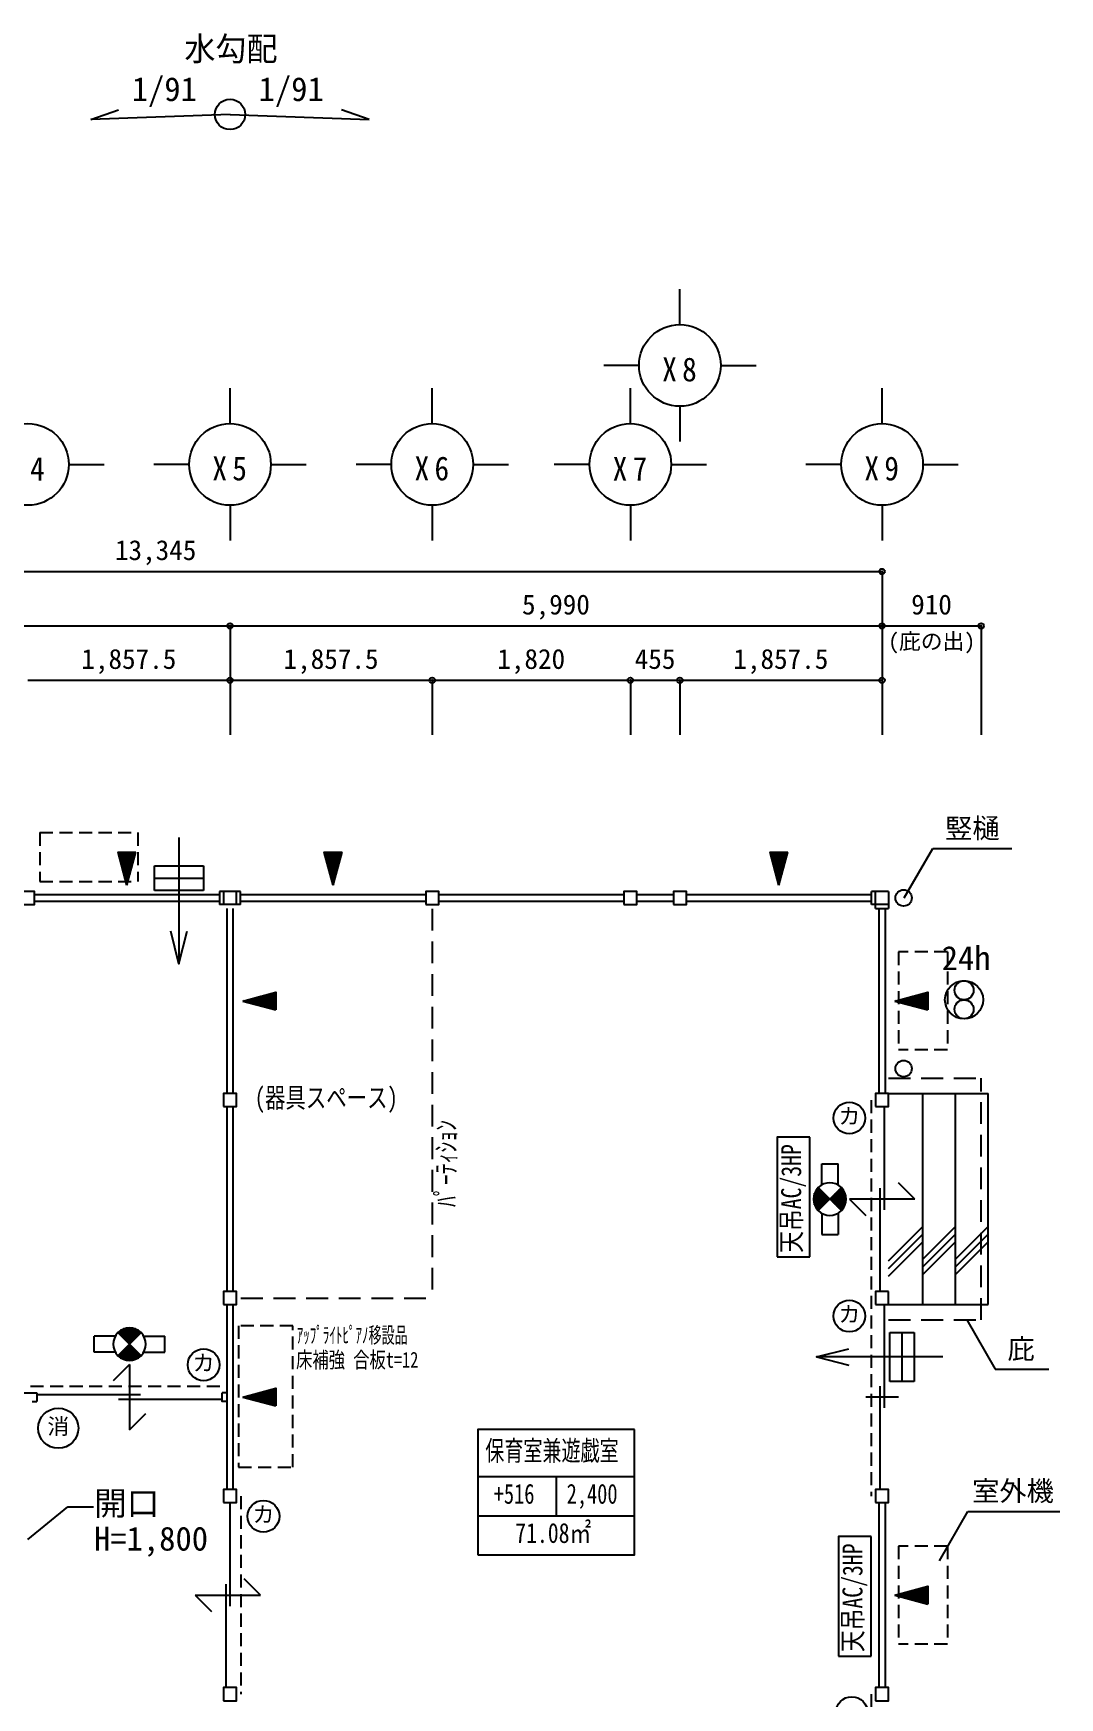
# Model space of a CAD drawing. Units: millimetres at full size, sheet at 1:100. Extents: x -40222 to 41440, y -29146 to 30741.
# Drawn here: x -24896 to -15466, y 15445 to 30741 of the extents above; entities that cross this region are included whole.
import ezdxf
from ezdxf.enums import TextEntityAlignment as Align

# ---------------------------------------------------------------- set-up
doc = ezdxf.new("R2010")
doc.units = ezdxf.units.MM
doc.header["$LTSCALE"] = 100
doc.header["$PDMODE"] = 32
doc.header["$PDSIZE"] = 50
doc.linetypes.add('DASHED1', pattern=[1.8, 1.2, -0.6])
doc.linetypes.add('DASHED2', pattern=[3, 2, -1])
for name, color, linetype in [('1-1', 2, 'Continuous'), ('1-2', 7, 'Continuous'), ('1-3', 7, 'Continuous'), ('1-4', 4, 'Continuous'), ('1-5', 7, 'Continuous'), ('1-6', 4, 'Continuous'), ('1-7', 3, 'DASHED2'), ('1-8', 7, 'Continuous'), ('1-9', 7, 'Continuous'), ('1-A', 4, 'Continuous'), ('1-B', 7, 'Continuous'), ('1-C', 4, 'Continuous'), ('1-F', 7, 'Continuous'), ('2-0', 4, 'Continuous')]:
    doc.layers.add(name, color=color, linetype=linetype)
doc.styles.add('ＭＳ ゴシック', font='')
doc.styles.get('ＭＳ ゴシック').set_extended_font_data('MS Gothic')

msp = doc.modelspace()

# ---------------------------------------------------------------- linework, layer by layer
at = {"layer": '1-1'}
for p, q in [((-22990.9, 22854.8), (-23185.9, 22854.8)), ((-23185.9, 22854.8), (-23185.9, 22734.8)), ((-23148.4, 22854.8), (-23148.4, 22734.8)), ((-23028.4, 22734.8), (-23028.4, 22854.8)), ((-22990.9, 22734.8), (-22990.9, 22854.8)), ((-17038.4, 22854.8), (-17195.9, 22854.8)), ((-17195.9, 22734.8), (-17195.9, 22854.8)), ((-17158.4, 22697.3), (-17158.4, 22854.8)), ((-17038.4, 22854.8), (-17038.4, 22697.3)), ((-22990.9, 22734.8), (-23185.9, 22734.8)), ((-17158.4, 22697.3), (-17038.4, 22697.3)), ((-17038.4, 19057.3), (-17038.4, 19177.3)), ((-17158.4, 19057.3), (-17038.4, 19057.3))]:
    msp.add_line(p, q, dxfattribs=at)
for points in [[(-25005.9, 22734.8), (-24885.9, 22734.8), (-24885.9, 22854.8), (-25005.9, 22854.8)], [(-21290.9, 22734.8), (-21170.9, 22734.8), (-21170.9, 22854.8), (-21290.9, 22854.8)], [(-19470.9, 22734.8), (-19350.9, 22734.8), (-19350.9, 22854.8), (-19470.9, 22854.8)], [(-19015.9, 22734.8), (-18895.9, 22734.8), (-18895.9, 22854.8), (-19015.9, 22854.8)], [(-23148.4, 20877.3), (-23028.4, 20877.3), (-23028.4, 20997.3), (-23148.4, 20997.3)], [(-17158.4, 20877.3), (-17038.4, 20877.3), (-17038.4, 20997.3), (-17158.4, 20997.3)], [(-23148.4, 19057.3), (-23028.4, 19057.3), (-23028.4, 19177.3), (-23148.4, 19177.3)], [(-23148.4, 17237.3), (-23028.4, 17237.3), (-23028.4, 17357.3), (-23148.4, 17357.3)], [(-17158.4, 17237.3), (-17038.4, 17237.3), (-17038.4, 17357.3), (-17158.4, 17357.3)], [(-23148.4, 15417.3), (-23028.4, 15417.3), (-23028.4, 15537.3), (-23148.4, 15537.3)], [(-17158.4, 15417.3), (-17038.4, 15417.3), (-17038.4, 15537.3), (-17158.4, 15537.3)]]:
    msp.add_lwpolyline(points, close=True, dxfattribs=at)
for points in [[(-17038.4, 22734.8), (-17158.4, 22734.8), (-17195.9, 22734.8)], [(-17038.4, 19177.3), (-17158.4, 19177.3), (-17158.4, 19057.3)]]:
    msp.add_lwpolyline(points, dxfattribs=at)
at = {"layer": '1-2'}
for p, q in [((-23185.9, 22824.8), (-24885.9, 22824.8)), ((-21290.9, 22824.8), (-22990.9, 22824.8)), ((-19470.9, 22824.8), (-21170.9, 22824.8)), ((-19015.9, 22824.8), (-19350.9, 22824.8)), ((-17195.9, 22824.8), (-18895.9, 22824.8)), ((-24885.9, 22764.8), (-23185.9, 22764.8)), ((-23118.3, 22697.3), (-23118.3, 20997.3)), ((-23058.3, 20997.3), (-23058.3, 22697.3)), ((-22990.9, 22764.8), (-21290.9, 22764.8)), ((-21170.9, 22764.8), (-19470.9, 22764.8)), ((-19350.9, 22764.8), (-19015.9, 22764.8)), ((-18895.9, 22764.8), (-17195.9, 22764.8)), ((-17128.3, 22697.3), (-17128.3, 20997.3)), ((-17068.3, 20997.3), (-17068.3, 22697.3)), ((-23118.3, 20877.3), (-23118.3, 19177.3)), ((-23058.3, 19177.3), (-23058.3, 20877.3)), ((-17078.4, 20877.3), (-17078.4, 19927.3)), ((-17118.4, 20127.3), (-17118.4, 19177.3)), ((-16798.4, 20027.3), (-16948.4, 20177.3)), ((-17248.4, 20027.3), (-17398.4, 20027.3)), ((-17398.4, 20027.3), (-17248.4, 19877.3)), ((-16948.4, 20027.3), (-17248.4, 20027.3)), ((-16798.4, 20027.3), (-16948.4, 20027.3)), ((-23118.3, 19057.3), (-23118.3, 17357.3)), ((-23058.3, 17357.3), (-23058.3, 19057.3)), ((-17078.4, 19057.3), (-17078.4, 18107.3)), ((-16948.4, 18207.3), (-17248.4, 18207.3)), ((-17118.4, 18307.3), (-17118.4, 17357.3)), ((-17128.3, 17237.3), (-17128.3, 15537.3)), ((-17068.3, 15537.3), (-17068.3, 17237.3))]:
    msp.add_line(p, q, dxfattribs=at)
at = {"layer": '1-3'}
for p, q in [((-24012.1, 18507.3), (-24162.1, 18357.3)), ((-24012.1, 18507.3), (-24012.1, 18357.3)), ((-24012.1, 18357.3), (-24012.1, 18057.3)), ((-30413.4, 18247.3), (-24862.1, 18247.3)), ((-24862.1, 18247.3), (-24862.1, 18167.3)), ((-23912.1, 18227.3), (-24862.1, 18227.3)), ((-23118.3, 18247.3), (-23162.1, 18247.3)), ((-24905.8, 18167.3), (-24862.1, 18167.3)), ((-24112.1, 18187.3), (-23162.1, 18187.3)), ((-24012.1, 17907.3), (-23862.1, 18057.3)), ((-24012.1, 18057.3), (-24012.1, 17907.3)), ((-23088.4, 16287.3), (-23088.4, 17237.3)), ((-22808.4, 16387.3), (-22958.4, 16537.3)), ((-23408.4, 16387.3), (-23258.4, 16237.3)), ((-23408.4, 16387.3), (-23258.4, 16387.3)), ((-23258.4, 16387.3), (-22958.4, 16387.3)), ((-23128.4, 16487.3), (-23128.4, 15537.3)), ((-22958.4, 16387.3), (-22808.4, 16387.3))]:
    msp.add_line(p, q, dxfattribs=at)
msp.add_lwpolyline([(-23118.3, 18167.3), (-23162.1, 18167.3), (-23162.1, 18247.3)], dxfattribs=at)
at = {"layer": '1-4'}
for p, q in [((-24106.6, 23214.9), (-24115.1, 23206.5)), ((-24092.5, 23214.9), (-24112.1, 23195.3)), ((-24078.3, 23214.9), (-24109.1, 23184.2)), ((-24064.2, 23214.9), (-24106.1, 23173)), ((-24050, 23214.9), (-24103.1, 23161.9)), ((-24035.9, 23214.9), (-24100.1, 23150.7)), ((-24021.7, 23214.9), (-24097.1, 23139.6)), ((-24007.6, 23214.9), (-24094.1, 23128.4)), ((-23993.5, 23214.9), (-24091.1, 23117.3)), ((-23979.3, 23214.9), (-24088.2, 23106.1)), ((-23965.2, 23214.9), (-24085.2, 23094.9)), ((-23955.6, 23210.3), (-24082.2, 23083.8)), ((-23960.8, 23191), (-24079.2, 23072.6)), ((-23966, 23171.7), (-24076.2, 23061.5)), ((-23971.2, 23152.4), (-24073.2, 23050.3)), ((-23976.3, 23133.1), (-24070.2, 23039.2)), ((-23981.5, 23113.7), (-24067.2, 23028)), ((-22211.6, 23214.9), (-22220.1, 23206.5)), ((-22197.5, 23214.9), (-22217.1, 23195.3)), ((-22183.3, 23214.9), (-22214.1, 23184.2)), ((-22169.2, 23214.9), (-22211.1, 23173)), ((-22155, 23214.9), (-22208.1, 23161.9)), ((-22140.9, 23214.9), (-22205.1, 23150.7)), ((-22126.7, 23214.9), (-22202.1, 23139.6)), ((-22112.6, 23214.9), (-22199.1, 23128.4)), ((-22098.5, 23214.9), (-22196.1, 23117.3)), ((-22084.3, 23214.9), (-22193.2, 23106.1)), ((-22070.2, 23214.9), (-22190.2, 23094.9)), ((-22060.6, 23210.3), (-22187.2, 23083.8)), ((-22065.8, 23191), (-22184.2, 23072.6)), ((-22071, 23171.7), (-22181.2, 23061.5)), ((-22076.2, 23152.4), (-22178.2, 23050.3)), ((-22081.3, 23133.1), (-22175.2, 23039.2)), ((-22086.5, 23113.7), (-22172.2, 23028)), ((-18116.6, 23214.9), (-18125.1, 23206.5)), ((-18102.5, 23214.9), (-18122.1, 23195.3)), ((-18088.3, 23214.9), (-18119.1, 23184.2)), ((-18074.2, 23214.9), (-18116.1, 23173)), ((-18060, 23214.9), (-18113.1, 23161.9)), ((-18045.9, 23214.9), (-18110.1, 23150.7)), ((-18031.7, 23214.9), (-18107.1, 23139.6)), ((-18017.6, 23214.9), (-18104.1, 23128.4)), ((-18003.5, 23214.9), (-18101.1, 23117.3)), ((-17989.3, 23214.9), (-18098.2, 23106.1)), ((-17975.2, 23214.9), (-18095.2, 23094.9)), ((-17965.6, 23210.3), (-18092.2, 23083.8)), ((-17970.8, 23191), (-18089.2, 23072.6)), ((-17976, 23171.7), (-18086.2, 23061.5)), ((-17981.2, 23152.4), (-18083.2, 23050.3)), ((-17986.3, 23133.1), (-18080.2, 23039.2)), ((-17991.5, 23113.7), (-18077.2, 23028)), ((-23986.7, 23094.4), (-24064.2, 23016.9)), ((-23991.9, 23075.1), (-24061.3, 23005.7)), ((-23997, 23055.8), (-24058.3, 22994.6)), ((-24002.2, 23036.5), (-24055.3, 22983.4)), ((-24007.4, 23017.2), (-24052.3, 22972.3)), ((-24012.6, 22997.8), (-24049.3, 22961.1)), ((-24017.7, 22978.5), (-24046.3, 22949.9)), ((-24022.9, 22959.2), (-24043.3, 22938.8)), ((-22091.7, 23094.4), (-22169.2, 23016.9)), ((-22096.9, 23075.1), (-22166.3, 23005.7)), ((-22102, 23055.8), (-22163.3, 22994.6)), ((-22107.2, 23036.5), (-22160.3, 22983.4)), ((-22112.4, 23017.2), (-22157.3, 22972.3)), ((-22117.6, 22997.8), (-22154.3, 22961.1)), ((-22122.7, 22978.5), (-22151.3, 22949.9)), ((-22127.9, 22959.2), (-22148.3, 22938.8)), ((-17996.7, 23094.4), (-18074.2, 23016.9)), ((-18001.9, 23075.1), (-18071.3, 23005.7)), ((-18007, 23055.8), (-18068.3, 22994.6)), ((-18012.2, 23036.5), (-18065.3, 22983.4)), ((-18017.4, 23017.2), (-18062.3, 22972.3)), ((-18022.6, 22997.8), (-18059.3, 22961.1)), ((-18027.7, 22978.5), (-18056.3, 22949.9)), ((-18032.9, 22959.2), (-18053.3, 22938.8)), ((-24028.1, 22939.9), (-24040.3, 22927.6)), ((-24033.3, 22920.6), (-24037.4, 22916.5)), ((-22133.1, 22939.9), (-22145.3, 22927.6)), ((-22138.3, 22920.6), (-22142.4, 22916.5)), ((-18038.1, 22939.9), (-18050.3, 22927.6)), ((-18043.3, 22920.6), (-18047.4, 22916.5)), ((-22788.7, 21798.1), (-22866.2, 21875.7)), ((-22769.4, 21792.9), (-22855.1, 21878.7)), ((-22750, 21787.8), (-22843.9, 21881.7)), ((-22730.7, 21782.6), (-22832.8, 21884.6)), ((-22711.4, 21777.4), (-22821.6, 21887.6)), ((-22692.1, 21772.2), (-22810.5, 21890.6)), ((-22672.8, 21767.1), (-22799.3, 21893.6)), ((-22668.2, 21776.6), (-22788.2, 21896.6)), ((-22668.2, 21790.7), (-22777, 21899.6)), ((-22668.2, 21804.9), (-22765.9, 21902.6)), ((-22668.2, 21819), (-22754.7, 21905.6)), ((-22668.2, 21833.2), (-22743.6, 21908.5)), ((-22668.2, 21847.3), (-22732.4, 21911.5)), ((-22668.2, 21861.5), (-22721.3, 21914.5)), ((-22668.2, 21875.6), (-22710.1, 21917.5)), ((-22668.2, 21889.7), (-22698.9, 21920.5)), ((-22668.2, 21903.9), (-22687.8, 21923.5)), ((-22668.2, 21918), (-22676.6, 21926.5)), ((-16798.7, 21798.1), (-16876.2, 21875.7)), ((-16779.4, 21792.9), (-16865.1, 21878.7)), ((-16760, 21787.8), (-16853.9, 21881.7)), ((-16740.7, 21782.6), (-16842.8, 21884.6)), ((-16721.4, 21777.4), (-16831.6, 21887.6)), ((-16702.1, 21772.2), (-16820.5, 21890.6)), ((-16682.8, 21767.1), (-16809.3, 21893.6)), ((-16678.2, 21776.6), (-16798.2, 21896.6)), ((-16678.2, 21790.7), (-16787, 21899.6)), ((-16678.2, 21804.9), (-16775.9, 21902.6)), ((-16678.2, 21819), (-16764.7, 21905.6)), ((-16678.2, 21833.2), (-16753.6, 21908.5)), ((-16678.2, 21847.3), (-16742.4, 21911.5)), ((-16678.2, 21861.5), (-16731.3, 21914.5)), ((-16678.2, 21875.6), (-16720.1, 21917.5)), ((-16678.2, 21889.7), (-16708.9, 21920.5)), ((-16678.2, 21903.9), (-16697.8, 21923.5)), ((-16678.2, 21918), (-16686.6, 21926.5)), ((-22962.6, 21844.7), (-22966.6, 21848.8)), ((-22943.2, 21839.5), (-22955.5, 21851.8)), ((-22923.9, 21834.3), (-22944.3, 21854.8)), ((-22904.6, 21829.2), (-22933.2, 21857.7)), ((-22885.3, 21824), (-22922, 21860.7)), ((-22866, 21818.8), (-22910.9, 21863.7)), ((-22846.6, 21813.6), (-22899.7, 21866.7)), ((-22827.3, 21808.5), (-22888.6, 21869.7)), ((-22808, 21803.3), (-22877.4, 21872.7)), ((-16972.6, 21844.7), (-16976.6, 21848.8)), ((-16953.2, 21839.5), (-16965.5, 21851.8)), ((-16933.9, 21834.3), (-16954.3, 21854.8)), ((-16914.6, 21829.2), (-16943.2, 21857.7)), ((-16895.3, 21824), (-16932, 21860.7)), ((-16876, 21818.8), (-16920.9, 21863.7)), ((-16856.6, 21813.6), (-16909.7, 21866.7)), ((-16837.3, 21808.5), (-16898.6, 21869.7)), ((-16818, 21803.3), (-16887.4, 21872.7)), ((-22962.6, 18204.7), (-22966.6, 18208.8)), ((-22943.2, 18199.5), (-22955.5, 18211.8)), ((-22923.9, 18194.3), (-22944.3, 18214.8)), ((-22904.6, 18189.2), (-22933.2, 18217.7)), ((-22885.3, 18184), (-22922, 18220.7)), ((-22866, 18178.8), (-22910.9, 18223.7)), ((-22846.6, 18173.6), (-22899.7, 18226.7)), ((-22827.3, 18168.5), (-22888.6, 18229.7)), ((-22808, 18163.3), (-22877.4, 18232.7)), ((-22788.7, 18158.1), (-22866.2, 18235.7)), ((-22769.4, 18152.9), (-22855.1, 18238.7)), ((-22750, 18147.8), (-22843.9, 18241.7)), ((-22730.7, 18142.6), (-22832.8, 18244.6)), ((-22711.4, 18137.4), (-22821.6, 18247.6)), ((-22692.1, 18132.2), (-22810.5, 18250.6)), ((-22672.8, 18127.1), (-22799.3, 18253.6)), ((-22668.2, 18136.6), (-22788.2, 18256.6)), ((-22668.2, 18150.7), (-22777, 18259.6)), ((-22668.2, 18164.9), (-22765.9, 18262.6)), ((-22668.2, 18179), (-22754.7, 18265.6)), ((-22668.2, 18193.2), (-22743.6, 18268.5)), ((-22668.2, 18207.3), (-22732.4, 18271.5)), ((-22668.2, 18221.5), (-22721.3, 18274.5)), ((-22668.2, 18235.6), (-22710.1, 18277.5)), ((-22668.2, 18249.7), (-22698.9, 18280.5)), ((-22668.2, 18263.9), (-22687.8, 18283.5)), ((-22668.2, 18278), (-22676.6, 18286.5)), ((-16972.6, 16384.7), (-16976.6, 16388.8)), ((-16953.2, 16379.5), (-16965.5, 16391.8)), ((-16933.9, 16374.3), (-16954.3, 16394.8)), ((-16914.6, 16369.2), (-16943.2, 16397.7)), ((-16895.3, 16364), (-16932, 16400.7)), ((-16876, 16358.8), (-16920.9, 16403.7)), ((-16856.6, 16353.6), (-16909.7, 16406.7)), ((-16837.3, 16348.5), (-16898.6, 16409.7)), ((-16818, 16343.3), (-16887.4, 16412.7)), ((-16798.7, 16338.1), (-16876.2, 16415.7)), ((-16779.4, 16332.9), (-16865.1, 16418.7)), ((-16760, 16327.8), (-16853.9, 16421.7)), ((-16740.7, 16322.6), (-16842.8, 16424.6)), ((-16721.4, 16317.4), (-16831.6, 16427.6)), ((-16702.1, 16312.2), (-16820.5, 16430.6)), ((-16682.8, 16307.1), (-16809.3, 16433.6)), ((-16678.2, 16316.6), (-16798.2, 16436.6)), ((-16678.2, 16330.7), (-16787, 16439.6)), ((-16678.2, 16344.9), (-16775.9, 16442.6)), ((-16678.2, 16359), (-16764.7, 16445.6)), ((-16678.2, 16373.2), (-16753.6, 16448.5)), ((-16678.2, 16387.3), (-16742.4, 16451.5)), ((-16678.2, 16401.5), (-16731.3, 16454.5)), ((-16678.2, 16415.6), (-16720.1, 16457.5)), ((-16678.2, 16429.7), (-16708.9, 16460.5)), ((-16678.2, 16443.9), (-16697.8, 16463.5)), ((-16678.2, 16458), (-16686.6, 16466.5))]:
    msp.add_line(p, q, dxfattribs=at)
at = {"layer": '1-4', "color": 3}
for p, q in [((-24035.9, 22910.9), (-23954.4, 23214.9)), ((-22140.9, 22910.9), (-22059.4, 23214.9)), ((-18045.9, 22910.9), (-17964.4, 23214.9)), ((-22972.2, 21847.3), (-22668.2, 21765.8)), ((-16982.2, 21847.3), (-16678.2, 21765.8)), ((-22972.2, 18207.3), (-22668.2, 18125.8)), ((-16982.2, 16387.3), (-16678.2, 16305.8))]:
    msp.add_line(p, q, dxfattribs=at)
for points in [[(-24035.9, 22910.9), (-24117.3, 23214.9), (-23954.4, 23214.9)], [(-22140.9, 22910.9), (-22222.3, 23214.9), (-22059.4, 23214.9)], [(-18045.9, 22910.9), (-18127.3, 23214.9), (-17964.4, 23214.9)], [(-22972.2, 21847.3), (-22668.2, 21928.7), (-22668.2, 21765.8)], [(-16982.2, 21847.3), (-16678.2, 21928.7), (-16678.2, 21765.8)], [(-22972.2, 18207.3), (-22668.2, 18288.7), (-22668.2, 18125.8)], [(-16982.2, 16387.3), (-16678.2, 16468.7), (-16678.2, 16305.8)]]:
    msp.add_lwpolyline(points, dxfattribs=at)
at = {"layer": '1-5'}
for p, q in [((-16894.3, 22795), (-16632.5, 23248.6)), ((-16632.5, 23248.6), (-15906, 23248.6)), ((-16321, 18917.3), (-16059.1, 18463.7)), ((-16059.1, 18463.7), (-15567.8, 18463.7)), ((-16572.2, 16704.1), (-16310.3, 17157.6)), ((-16310.3, 17157.6), (-15466.5, 17157.6))]:
    msp.add_line(p, q, dxfattribs=at)
at = {"layer": '1-5', "linetype": 'DASHED1'}
msp.add_lwpolyline([(-22510.2, 17563.4), (-22510.2, 18863.4), (-23010.2, 18863.4), (-23010.2, 17563.4)], close=True, dxfattribs=at)
at = {"layer": '1-5'}
for centre in [(-16900.6, 22794.8), (-16900.6, 21226.1)]:
    msp.add_circle(centre, 75, dxfattribs=at)
at = {"layer": '1-6', "color": 7}
for p, q in [((-17038.4, 20997.3), (-16123.4, 20997.3)), ((-16723.4, 19057.3), (-16723.4, 20997.3)), ((-16423.4, 19057.3), (-16423.4, 20997.3)), ((-16123.4, 19057.3), (-16123.4, 20997.3)), ((-17038.4, 19057.3), (-16123.4, 19057.3))]:
    msp.add_line(p, q, dxfattribs=at)
at = {"layer": '1-6'}
for p, q in [((-17038.4, 19460.2), (-16723.4, 19775.2)), ((-16723.4, 19475.2), (-16423.4, 19775.2)), ((-16423.4, 19475.2), (-16123.4, 19775.2)), ((-17038.4, 19389.5), (-16723.4, 19704.5)), ((-17038.4, 19318.8), (-16723.4, 19633.8)), ((-16723.4, 19404.5), (-16423.4, 19704.5)), ((-16723.4, 19333.8), (-16423.4, 19633.8)), ((-16423.4, 19404.5), (-16123.4, 19704.5)), ((-16423.4, 19333.8), (-16123.4, 19633.8))]:
    msp.add_line(p, q, dxfattribs=at)
at = {"layer": '1-7'}
for p, q in [((-17038.4, 21137.3), (-16188.4, 21137.3)), ((-16188.4, 18917.3), (-16188.4, 21137.3)), ((-17038.4, 18917.3), (-16188.4, 18917.3))]:
    msp.add_line(p, q, dxfattribs=at)
at = {"layer": '1-8'}
for p, q in [((-18955.9, 28063.6), (-18955.9, 28388.6)), ((-19330.9, 27688.6), (-19655.9, 27688.6)), ((-18580.9, 27688.6), (-18255.9, 27688.6)), ((-23088.4, 27153.6), (-23088.4, 27478.6)), ((-21230.9, 27153.6), (-21230.9, 27478.6)), ((-19410.9, 27153.6), (-19410.9, 27478.6)), ((-17098.4, 27153.6), (-17098.4, 27478.6)), ((-18955.9, 27313.6), (-18955.9, 26988.6)), ((-24570.9, 26778.6), (-24245.9, 26778.6)), ((-23463.4, 26778.6), (-23788.4, 26778.6)), ((-22713.4, 26778.6), (-22388.4, 26778.6)), ((-21605.9, 26778.6), (-21930.9, 26778.6)), ((-20855.9, 26778.6), (-20530.9, 26778.6)), ((-19785.9, 26778.6), (-20110.9, 26778.6)), ((-19035.9, 26778.6), (-18710.9, 26778.6)), ((-17473.4, 26778.6), (-17798.4, 26778.6)), ((-16723.4, 26778.6), (-16398.4, 26778.6)), ((-23088.4, 26403.6), (-23088.4, 26078.6)), ((-21230.9, 26403.6), (-21230.9, 26078.6)), ((-19410.9, 26403.6), (-19410.9, 26078.6)), ((-17098.4, 26403.6), (-17098.4, 26078.6)), ((-30443.4, 25794.8), (-17098.4, 25794.8)), ((-17098.4, 25794.8), (-17098.4, 25294.8)), ((-30443.4, 25294.8), (-23088.4, 25294.8)), ((-23088.4, 25294.8), (-23088.4, 24794.8)), ((-23088.4, 25294.8), (-17098.4, 25294.8)), ((-17098.4, 25294.8), (-17098.4, 24794.8)), ((-17098.4, 25294.8), (-17098.4, 24294.8)), ((-17098.4, 25294.8), (-16188.4, 25294.8)), ((-16188.4, 25294.8), (-16188.4, 24294.8)), ((-24945.9, 24794.8), (-23088.4, 24794.8)), ((-23088.4, 24794.8), (-23088.4, 24294.8)), ((-23088.4, 24794.8), (-21230.9, 24794.8)), ((-21230.9, 24794.8), (-21230.9, 24294.8)), ((-21230.9, 24794.8), (-19410.9, 24794.8)), ((-19410.9, 24794.8), (-19410.9, 24294.8)), ((-19410.9, 24794.8), (-18955.9, 24794.8)), ((-18955.9, 24794.8), (-18955.9, 24294.8)), ((-18955.9, 24794.8), (-17098.4, 24794.8)), ((-17098.4, 24794.8), (-17098.4, 24294.8))]:
    msp.add_line(p, q, dxfattribs=at)
for centre in [(-18955.9, 27688.6), (-24945.9, 26778.6), (-23088.4, 26778.6), (-21230.9, 26778.6), (-19410.9, 26778.6), (-17098.4, 26778.6)]:
    msp.add_circle(centre, 375, dxfattribs=at)
at = {"layer": '1-8', "color": 2}
for p in [(-17098.4, 25794.8), (-23088.4, 25294.8), (-17098.4, 25294.8), (-16188.4, 25294.8), (-23088.4, 24794.8), (-21230.9, 24794.8), (-19410.9, 24794.8), (-18955.9, 24794.8), (-17098.4, 24794.8)]:
    msp.add_point(p, dxfattribs=at)
at = {"layer": '1-9'}
for p, q in [((-20813.4, 17477.3), (-19373.4, 17477.3)), ((-20093.4, 17477.3), (-20093.4, 17117.3)), ((-20813.4, 17117.3), (-19373.4, 17117.3))]:
    msp.add_line(p, q, dxfattribs=at)
for points in [[(-20813.4, 16757.3), (-19373.4, 16757.3), (-19373.4, 17909.3)], [(-19373.4, 17909.3), (-20813.4, 17909.3), (-20813.4, 16757.3)]]:
    msp.add_lwpolyline(points, dxfattribs=at)
at = {"layer": '1-A', "linetype": 'DASHED2'}
for p in [(-21230.9, 22694.8), (-22988.4, 19117.3)]:
    msp.add_line(p, (-21230.9, 19117.3), dxfattribs=at)
at = {"layer": '1-A', "linetype": 'DASHED1'}
for p, q in [((-17198.4, 20937.3), (-17198.4, 17297.3)), ((-24922.1, 18307.3), (-23162.1, 18307.3)), ((-22988.4, 17297.3), (-22988.4, 15477.3)), ((-17198.4, 15477.3), (-17198.4, 11837.3))]:
    msp.add_line(p, q, dxfattribs=at)
at = {"layer": '1-A'}
for p, q in [((-24945.9, 16897.3), (-24577.6, 17197.6)), ((-24577.6, 17197.6), (-24342.5, 17197.6))]:
    msp.add_line(p, q, dxfattribs=at)
at = {"layer": '1-A', "color": 2}
for centre in [(-17399.1, 20772.3), (-17399.1, 18952.3), (-23331.3, 18504.2), (-22781.4, 17112.2), (-17376.4, 15308.2)]:
    msp.add_circle(centre, 145.9, dxfattribs=at)
at = {"layer": '1-B'}
for p, q in [((-23783.7, 23089.1), (-23333.7, 23089.1)), ((-23783.7, 22864.1), (-23783.7, 23089.1)), ((-23783.7, 22976.6), (-23333.7, 22976.6)), ((-23333.7, 23089.1), (-23333.7, 22864.1)), ((-23333.7, 22864.1), (-23783.7, 22864.1)), ((-23558.7, 22190.4), (-23483.7, 22490.4)), ((-17028.5, 18351.1), (-17028.5, 18801.1)), ((-17028.5, 18801.1), (-16803.5, 18801.1)), ((-16916, 18801.1), (-16916, 18351.1)), ((-16803.5, 18801.1), (-16803.5, 18351.1)), ((-17702.2, 18576.1), (-17402.2, 18501.1)), ((-16803.5, 18351.1), (-17028.5, 18351.1))]:
    msp.add_line(p, q, dxfattribs=at)
for points in [[(-23558.7, 23351.6), (-23558.7, 22190.4), (-23633.7, 22490.4)], [(-16541, 18576.1), (-17702.2, 18576.1), (-17402.2, 18651.1)]]:
    msp.add_lwpolyline(points, dxfattribs=at)
for centre, radius in [((-16345.5, 21858.6), 175), ((-16345.5, 21946.1), 87.5), ((-16345.5, 21771.1), 87.5), ((-24666.2, 17921.8), 184.5)]:
    msp.add_circle(centre, radius, dxfattribs=at)
at = {"layer": '1-C', "linetype": 'DASHED1'}
for p, q in [((-24835.9, 23394.8), (-23935.9, 23394.8)), ((-23935.9, 23394.8), (-23935.9, 22944.8)), ((-16948.4, 22298.2), (-16948.4, 21398.2)), ((-16498.4, 22298.2), (-16948.4, 22298.2)), ((-16948.4, 16837.3), (-16948.4, 15937.3)), ((-16498.4, 16837.3), (-16948.4, 16837.3))]:
    msp.add_line(p, q, dxfattribs=at)
at = {"layer": '1-C'}
for p, q in [((-17761.9, 19495.9), (-17761.9, 20595.9)), ((-18061.9, 19495.9), (-17761.9, 19495.9)), ((-17198.4, 15826.4), (-17198.4, 16926.4)), ((-17498.4, 15826.4), (-17198.4, 15826.4))]:
    msp.add_line(p, q, dxfattribs=at)
at = {"layer": '1-C', "linetype": 'DASHED1'}
for points in [[(-24835.9, 23394.8), (-24835.9, 22944.8), (-23935.9, 22944.8)], [(-16498.4, 22298.2), (-16498.4, 21398.2), (-16948.4, 21398.2)], [(-16498.4, 16837.3), (-16498.4, 15937.3), (-16948.4, 15937.3)]]:
    msp.add_lwpolyline(points, dxfattribs=at)
at = {"layer": '1-C'}
for points in [[(-17761.9, 20595.9), (-18061.9, 20595.9), (-18061.9, 19495.9)], [(-17198.4, 16926.4), (-17498.4, 16926.4), (-17498.4, 15826.4)]]:
    msp.add_lwpolyline(points, dxfattribs=at)
at = {"layer": '1-F'}
for p, q in [((-24366.3, 29948.9), (-24112.5, 30037.7)), ((-23088.4, 29994.9), (-24366.3, 29948.9)), ((-23088.4, 29994.9), (-21810.4, 29948.9)), ((-21810.4, 29948.9), (-22064.2, 30037.7))]:
    msp.add_line(p, q, dxfattribs=at)
msp.add_circle((-23088.4, 29994.9), 139.2, dxfattribs=at)
at = {"layer": '2-0'}
for p, q in [((-17653.1, 20156.1), (-17653.1, 20352.3)), ((-17653.1, 20352.3), (-17503.1, 20352.3)), ((-17503.1, 20156.1), (-17503.1, 20352.3)), ((-17718.1, 19973.4), (-17718.1, 20081.1)), ((-17708.1, 19952.4), (-17708.1, 20102.1)), ((-17698.1, 19937.3), (-17698.1, 20117.3)), ((-17688.1, 19925.3), (-17688.1, 20129.3)), ((-17684.2, 20133.3), (-17472, 19921.2)), ((-17684.2, 19921.2), (-17472, 20133.3)), ((-17678.1, 19927.3), (-17678.1, 20127.3)), ((-17668.1, 19937.3), (-17668.1, 20117.3)), ((-17658.1, 19947.3), (-17658.1, 20107.3)), ((-17648.1, 19957.3), (-17648.1, 20097.3)), ((-17638.1, 19967.3), (-17638.1, 20087.3)), ((-17628.1, 19977.3), (-17628.1, 20077.3)), ((-17618.1, 19987.3), (-17618.1, 20067.3)), ((-17608.1, 19997.3), (-17608.1, 20057.3)), ((-17598.1, 20007.3), (-17598.1, 20047.3)), ((-17558.1, 20007.3), (-17558.1, 20047.3)), ((-17548.1, 19997.3), (-17548.1, 20057.3)), ((-17538.1, 19987.3), (-17538.1, 20067.3)), ((-17528.1, 19977.3), (-17528.1, 20077.3)), ((-17518.1, 19967.3), (-17518.1, 20087.3)), ((-17508.1, 19957.3), (-17508.1, 20097.3)), ((-17498.1, 19947.3), (-17498.1, 20107.3)), ((-17488.1, 19937.3), (-17488.1, 20117.3)), ((-17478.1, 19927.3), (-17478.1, 20127.3)), ((-17468.1, 19925.3), (-17468.1, 20129.3)), ((-17458.1, 19937.3), (-17458.1, 20117.3)), ((-17448.1, 19952.4), (-17448.1, 20102.1)), ((-17438.1, 19973.4), (-17438.1, 20081.1)), ((-17653.1, 19898.1), (-17653.1, 19702.3)), ((-17588.1, 20017.3), (-17588.1, 20037.3)), ((-17568.1, 20017.3), (-17568.1, 20037.3)), ((-17503.1, 19898.1), (-17503.1, 19702.3)), ((-17653.1, 19702.3), (-17503.1, 19702.3)), ((-23937.3, 18823.9), (-24086.9, 18823.9)), ((-23958.3, 18833.9), (-24066, 18833.9)), ((-24140.9, 18768.9), (-24337.1, 18768.9)), ((-24337.1, 18618.9), (-24337.1, 18768.9)), ((-24118.2, 18587.9), (-23906, 18800)), ((-23906, 18587.9), (-24118.2, 18800)), ((-23910.1, 18803.9), (-24114.1, 18803.9)), ((-23912.1, 18793.9), (-24112.1, 18793.9)), ((-23922.1, 18813.9), (-24102.1, 18813.9)), ((-23922.1, 18783.9), (-24102.1, 18783.9)), ((-23932.1, 18773.9), (-24092.1, 18773.9)), ((-23942.1, 18763.9), (-24082.1, 18763.9)), ((-23952.1, 18753.9), (-24072.1, 18753.9)), ((-23962.1, 18743.9), (-24062.1, 18743.9)), ((-23972.1, 18733.9), (-24052.1, 18733.9)), ((-23982.1, 18723.9), (-24042.1, 18723.9)), ((-23982.1, 18663.9), (-24042.1, 18663.9)), ((-23992.1, 18713.9), (-24032.1, 18713.9)), ((-23992.1, 18673.9), (-24032.1, 18673.9)), ((-24002.1, 18703.9), (-24022.1, 18703.9)), ((-24002.1, 18683.9), (-24022.1, 18683.9)), ((-23882.9, 18768.9), (-23687.1, 18768.9)), ((-23687.1, 18618.9), (-23687.1, 18768.9)), ((-24140.9, 18618.9), (-24337.1, 18618.9)), ((-23910.1, 18583.9), (-24114.1, 18583.9)), ((-23912.1, 18593.9), (-24112.1, 18593.9)), ((-23922.1, 18603.9), (-24102.1, 18603.9)), ((-23922.1, 18573.9), (-24102.1, 18573.9)), ((-23932.1, 18613.9), (-24092.1, 18613.9)), ((-23937.3, 18563.9), (-24086.9, 18563.9)), ((-23942.1, 18623.9), (-24082.1, 18623.9)), ((-23952.1, 18633.9), (-24072.1, 18633.9)), ((-23958.3, 18553.9), (-24066, 18553.9)), ((-23962.1, 18643.9), (-24062.1, 18643.9)), ((-23972.1, 18653.9), (-24052.1, 18653.9)), ((-23882.9, 18618.9), (-23687.1, 18618.9))]:
    msp.add_line(p, q, dxfattribs=at)
for centre in [(-17578.1, 20027.3), (-24012.1, 18693.9)]:
    msp.add_arc(centre, 150, 314.99997, 314.99982, dxfattribs=at)

# ---------------------------------------------------------------- texts
at = {"layer": '1-5', "style": 'ＭＳ ゴシック'}
for s, p in [('竪樋', (-16519.1, 23288.8)), ('庇', (-15945.8, 18504)), ('室外機', (-16270.4, 17197.9))]:
    msp.add_text(s, height=183.3, dxfattribs=at).set_placement(p, align=Align.BOTTOM_LEFT)
at = {"layer": '1-8', "color": 4, "style": 'ＭＳ ゴシック'}
for s, p in [('13,345', (-24145.9, 25844.8)), ('5,990', (-20405.9, 25344.8)), ('910', (-16830.9, 25344.8)), ('1,857.5', (-24454.6, 24844.8)), ('1,857.5', (-22597.1, 24844.8)), ('1,820', (-20633.4, 24844.8)), ('455', (-19370.9, 24844.8)), ('1,857.5', (-18464.6, 24844.8))]:
    msp.add_text(s, height=183.3, dxfattribs=at).set_placement(p, align=Align.BOTTOM_LEFT)
at = {"layer": '1-8', "style": 'ＭＳ ゴシック'}
msp.add_text('(庇の出)', height=146.6, dxfattribs=at).set_placement((-17042.2, 25036.3), align=Align.BOTTOM_LEFT)
at = {"layer": '1-8', "char_height": 219.9, "attachment_point": 7, "style": 'ＭＳ ゴシック'}
for s, insert in [('\\T1.36;\\W0.9;X8', (-19118.4, 27538.6)), ('\\T1.36;\\W0.9;X4', (-25108.4, 26628.6)), ('\\T1.36;\\W0.9;X5', (-23250.9, 26628.6)), ('\\T1.36;\\W0.9;X6', (-21393.4, 26628.6)), ('\\T1.36;\\W0.9;X7', (-19573.4, 26628.6)), ('\\T1.36;\\W0.9;X9', (-17260.9, 26628.6))]:
    msp.add_mtext(s, dxfattribs=dict(at, insert=insert))
at = {"layer": '1-9', "style": 'ＭＳ ゴシック'}
for s, width, p in [('保育室兼遊戯室', 0.7, (-20743.4, 17568.3)), ('+516', 0.75, (-20665.9, 17172.3)), ('2,400', 0.75, (-19995.9, 17172.3)), ('71.08㎡', 0.8, (-20468.4, 16812.3))]:
    msp.add_text(s, height=183.3, dxfattribs=dict(at, width=width)).set_placement(p, align=Align.BOTTOM_LEFT)
at = {"layer": '1-A', "color": 7, "style": 'ＭＳ ゴシック'}
for s, height, width, p in [('(器具スペース)', 183.3, 0.75, (-22860.5, 20812.8)), ('ｱｯﾌﾟﾗｲﾄﾋﾟｱﾉ移設品', 146.6, 0.6, (-22476, 18660.3)), ('床補強 合板t=12', 146.6, 0.75, (-22482.1, 18433))]:
    msp.add_text(s, height=height, dxfattribs=dict(at, width=width)).set_placement(p, align=Align.BOTTOM_LEFT)
for s, height, p in [('カ', 146.6, (-17499.1, 20672.3)), ('カ', 146.6, (-17499.1, 18852.3)), ('カ', 146.6, (-23431.3, 18404.2)), ('開口', 219.9, (-24337.7, 17055.8)), ('カ', 146.6, (-22881.4, 17012.2)), ('H=1,800', 219.9, (-24337.7, 16730.8))]:
    msp.add_text(s, height=height, dxfattribs=at).set_placement(p, align=Align.BOTTOM_LEFT)
at = {"layer": '1-A', "color": 7, "style": 'ＭＳ ゴシック', "width": 0.8}
msp.add_text('ﾊﾟｰﾃｨｼｮﾝ', height=183.3, rotation=90, dxfattribs=at).set_placement((-20957, 19954.1), align=Align.BOTTOM_LEFT)
at = {"layer": '1-B', "style": 'ＭＳ ゴシック'}
for s, height, p in [('24h', 219.9, (-16550.2, 22066.5)), ('消', 146.6, (-24766.2, 17821.8))]:
    msp.add_text(s, height=height, dxfattribs=at).set_placement(p, align=Align.BOTTOM_LEFT)
at = {"layer": '1-C', "color": 7, "style": 'ＭＳ ゴシック', "width": 0.8}
for p in [(-17786.9, 19533.4), (-17223.4, 15863.9)]:
    msp.add_text('天吊AC/3HP', height=183.3, rotation=90, dxfattribs=at).set_placement(p, align=Align.BOTTOM_LEFT)
at = {"layer": '1-F', "style": 'ＭＳ ゴシック', "width": 0.95}
msp.add_text('水勾配', height=219.9, dxfattribs=at).set_placement((-23507.3, 30423.1), align=Align.BOTTOM_LEFT)
at = {"layer": '1-F', "style": 'ＭＳ ゴシック'}
for p in [(-23991.4, 30052.1), (-22826, 30052.1)]:
    msp.add_text('1/91', height=219.9, dxfattribs=at).set_placement(p, align=Align.BOTTOM_LEFT)

doc.saveas('drawing.dxf')
